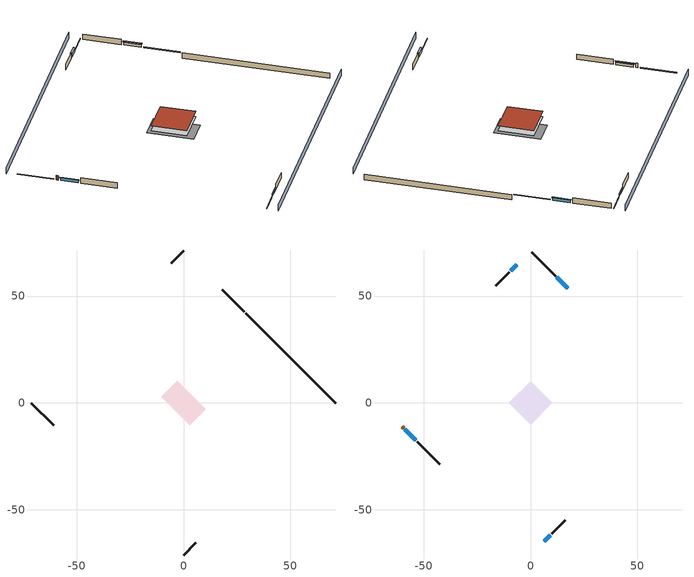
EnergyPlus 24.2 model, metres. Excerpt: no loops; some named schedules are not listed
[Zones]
basement - unconditioned
 floor foundation (Slab1 construction): -10.5,2.99 -2.99,10.5 10.5,-2.99 2.99,-10.5 z-2.13
 wall outside (RimJoist1 construction): 28.43,42.64 18.02,53.05 z0.3:0.61
 wall outside (RimJoist2 construction): 0,-71.07 5.78,-65.3 z0.3:0.61
 wall outside (RimJoist3 construction): -71.07,0 -60.66,-10.41 z0.3:0.61
 wall outside (RimJoist4 construction): 0,71.07 -5.78,65.3 z0.3:0.61
 wall foundation (FoundationWall1 construction): 71.07,0 29.09,41.98 z-2.13:0.3
conditioned space
 floor to basement - unconditioned (Floor1 construction): -10.06,0 0,10.06 10.06,0 0,-10.06 z0.3
 wall outside (AdiabaticWallConstruction 1): -60.01,-11.07 -59.36,-11.71 z0.3:2.34
 wall outside (AdiabaticWallConstruction): 17.37,53.71 12.38,58.69 / -58.7,-12.37 -53.72,-17.35 z0.3:1.49; 6.43,-64.64 9.35,-61.72 / -6.43,64.64 -9.35,61.72 z0.3:1.43
 wall outside (Wall1 construction): 11.72,59.35 0.66,70.42 z0.3:2.74
 wall outside (Wall2 construction): 10.01,-61.07 16.16,-54.92 z0.3:2.74
 wall outside (Wall3 construction): -53.06,-18.01 -42.53,-28.54 z0.3:2.74
 wall outside (Wall4 construction): -10.01,61.07 -16.16,54.92 z0.3:2.74
 window (WindowConstruction): 17.37,53.71 12.38,58.69 z0.3:1.49
 window (WindowConstruction 1): 6.43,-64.64 9.35,-61.72 z0.3:1.43
 window (WindowConstruction 2): -58.7,-12.37 -53.72,-17.35 z0.3:1.49
 window (WindowConstruction 3): -6.43,64.64 -9.35,61.72 z0.3:1.43
 door (Door): -60.01,-11.07 -59.36,-11.71 z0.3:2.34
 roof outside (Roof1 construction): 0,10.06 -10.06,0 0,-10.06 10.06,0 z2.74
shading: 3.23,-74.31 74.31,-3.23 / -3.23,74.31 -74.31,3.23 z0:2.74; 12.17,58.91 17.58,53.49 18.01,53.92 12.6,59.34 z1.8; 9.57,-61.51 6.22,-64.86 6.65,-65.29 10,-61.94 z1.74; -53.5,-17.57 -58.92,-12.15 -59.35,-12.59 -53.93,-18 z1.8; -9.57,61.51 -6.22,64.86 -6.65,65.29 -10,61.94 z1.74
[Building]
Building 1: Terrain=Suburbs
[Site:Location]
Portland Intl Arpt_OR: Latitude {deg}=45.59; Longitude {deg}=-122.6; Time Zone {hr}=-8; Elevation {m}=33; Keep Site Location Information=Yes
[Site:GroundTemperature:Shallow]
10.2558, 8.96328, 8.85977, 9.47314, 11.9355, 14.3863, 16.5111, 17.8571, 17.9714, 16.8767, 14.8061, 12.4304
[Site:WaterMainsTemperature]
Calculation Method=Schedule; Temperature Schedule=mains temperature schedule
[Material] Roughness=Rough; Thermal Absorptance=0.9
Name | Thickness {m} | Conductivity {W/m-K} | Density {kg/m3} | Specific Heat {J/kg-K} | Solar Absorptance | Visible Absorptance
asphalt or fiberglass shingles | 0.00635 | 0.162714 | 1121.4 | 1465.45 | 0.85 | 0.85
concrete 4.0 in. | 0.1016 | 1.803125 | 2242.8 | 837.4 | 0.7 | 0.7
concrete 8.0 in. | 0.2032 | 1.803125 | 2242.8 | 837.4 | 0.7 | 0.7
door material | 0.04445 | 0.0612267 | 512.64 | 1214.23 | 0.7 | 0.7
floor covering | 0.0127 | 0.0433444 | 54.468 | 1339.84 | 0.6 | 0.6
floor stud and cavity | 0.1397 | 0.923637 | 92.3553 | 1139.71 | 0.7 | 0.7
furniture material basement - unconditioned 1; furniture material conditioned space 1 | 0.1524 | 0.115458 | 640.8 | 1214.23 | 0.6 | 0.6
gypsum board | 0.0127 | 0.160291 | 801 | 837.4 | 0.6 | 0.6
osb sheathing 0.5 in. | 0.0127 | 0.115458 | 512.64 | 1214.23 | 0.7 | 0.7
osb sheathing 0.75 in. | 0.01905 | 0.115458 | 512.64 | 1214.23 | 0.7 | 0.7
rim joist stud and cavity | 0.0508 | 0.178688 | 50.32683 | 1063.81 | 0.6 | 0.6
roof rigid ins | 0.103632 | 0.029427 | 32.04 | 1214.23 | 0.7 | 0.7
roof stud and cavity | 0.2032 | 0.161866 | 78.34581 | 1123.46 | 0.7 | 0.7
wall rigid ins | 0.512978 | 0.029427 | 32.04 | 1214.23 | 0.7 | 0.7
wall stud and cavity | 0.1397 | 0.550994 | 139.0536 | 1170.24 | 0.7 | 0.7
wall stud and cavity 1 | 0.0889 | 0.380278 | 52.3479 | 1209.89 | 0.7 | 0.7
wall stud and cavity 2 | 0.0889 | 0.391764 | 83.0341 | 1211.67 | 0.7 | 0.7
wood siding | 0.0254 | 0.102417 | 544.68 | 1172.36 | 0.85 | 0.85
wood siding 1; wood siding 2 | 0.0254 | 0.102417 | 544.68 | 1172.36 | 0.7 | 0.7
[WindowMaterial:SimpleGlazingSystem]
WindowMaterial: U-Factor {W/m2-K}=4.76952; Solar Heat Gain Coefficient=0.63
[Construction]
AdiabaticWallConstruction: wood siding 1, wall rigid ins, wall stud and cavity 1, gypsum board
AdiabaticWallConstruction 1: wood siding 2, wall rigid ins, wall stud and cavity 1, gypsum board
Door: door material
Floor1 construction: floor stud and cavity, osb sheathing 0.75 in., floor covering
FoundationWall1 construction: concrete 8.0 in.
furniture construction basement - unconditioned 1: furniture material basement - unconditioned 1
furniture construction conditioned space 1: furniture material conditioned space 1
PartitionWallConstruction: gypsum board, wall stud and cavity 2, gypsum board
RimJoist1 construction; RimJoist2 construction; RimJoist3 construction; RimJoist4 construction: wood siding, rim joist stud and cavity
Roof1 construction: asphalt or fiberglass shingles, roof rigid ins, osb sheathing 0.75 in., roof stud and cavity, gypsum board
Slab1 construction: concrete 4.0 in.
Wall1 construction; Wall2 construction; Wall3 construction; Wall4 construction: wood siding, osb sheathing 0.5 in., wall stud and cavity, gypsum board
WindowConstruction; WindowConstruction 1; WindowConstruction 2; WindowConstruction 3: WindowMaterial
[Zone] Multiplier=1; Volume {m3}=493.619; Part of Total Floor Area=Yes
basement - unconditioned; conditioned space
[Space] Volume {m3}=493.619
Name | Zone
basement - unconditioned 1 | basement - unconditioned
conditioned space 1 | conditioned space
[SurfaceProperty:ExposedFoundationPerimeter]
Slab1: Exposed Perimeter Calculation Method=TotalExposedPerimeter; Total Exposed Perimeter {m}=59.37504
[InternalMass]
Name | Construction | Zone or ZoneList | Space or SpaceList | Surface Area {m2}
furniture mass basement - unconditioned 1 | furniture construction basement - unconditioned 1 | basement - unconditioned | basement - unconditioned 1 | 80.97429
furniture mass conditioned space 1 | furniture construction conditioned space 1 | conditioned space | conditioned space 1 | 80.97429
partition wall mass | PartitionWallConstruction | conditioned space | conditioned space 1 | 202.436
[ElectricEquipment] Design Level Calculation Method=EquipmentLevel; Fraction Latent=0
Name | Zone or ZoneList or Space or SpaceList | Schedule | Design Level {W} | Fraction Radiant | Fraction Lost
freezer | basement - unconditioned 1 | freezer schedule | 194.914 | 0.6 | 0
clothes dryer | conditioned space 1 | clothes dryer schedule | 0 | 0 | 1
clothes washer | conditioned space 1 | clothes washer schedule | 0 | 0 | 1
cooking range | conditioned space 1 | cooking range schedule | 0 | 0 | 1
dishwasher | conditioned space 1 | dishwasher schedule | 0 | 0 | 1
fridge | conditioned space 1 | fridge schedule | 51.9007 | 0.6 | 0
mech vent house fan | conditioned space 1 | mech vent house fan schedule | 0 | 0 | 1
mech vent house fan cfis | conditioned space 1 | mech vent house fan cfis schedule | 0 | 0 | 0
whole house fan | conditioned space 1 | Always On Discrete | 0 | 0 | 1
[ZoneInfiltration:DesignFlowRate] Schedule=Always On Discrete
Name | Zone or ZoneList or Space or SpaceList | Design Flow Rate Calculation Method | Air Changes per Hour {1/hr} | Constant Term Coefficient | Temperature Term Coefficient | Velocity Term Coefficient | Velocity Squared Term Coefficient | Design Flow Rate {m3/s}
infil basement - unconditioned 1 | basement - unconditioned 1 | AirChanges/Hour | 0.1 | 1 | 0 | 0 | 0
infil flow; natural vent flow; whole house fan flow | conditioned space 1 | Flow/Zone |  |  |  |  |  | 0
[SurfaceProperty:IncidentSolarMultiplier] Incident Solar Multiplier=1; Incident Solar Multiplier Schedule=trans schedule winter=0.85 summer=0.7
Window1; Window2; Window3; Window4
[OtherEquipment] Zone or ZoneList or Space or SpaceList=conditioned space 1; Design Level Calculation Method=EquipmentLevel
Name | Fuel Type | Schedule | Design Level {W} | Fraction Latent | Fraction Radiant | Fraction Lost
clothes dryer 1 | Electricity | clothes dryer schedule | 0 | 0 | 0 | 1
cooking range 1 | Electricity | cooking range schedule | 0 | 0 | 0 | 1
general water use latent | None | general water use schedule | 0 | 1 | 0 | 0
general water use sensible | None | general water use schedule | 0 | 0 | 0.6 | 0
mech vent house fan latent load; water heater lat | None | Always On Discrete | 0 | 1 | 0 | 0
mech vent house fan sensible load; water heater sens | None | Always On Discrete | 0 | 0 | 0 | 0
water heater energy adjustment1 | Electricity | Always On Discrete | 0.01 | 0 | 0 | 1
[Foundation:Kiva]
Foundation Kiva 1: Initial Indoor Air Temperature {C}=9.52053; Wall Height Above Grade {m}=0.3048; Wall Depth Below Slab {m}=0.2032
[Foundation:Kiva:Settings]
Soil Conductivity {W/m-K}=2.4234; Soil Density {kg/m3}=1842.3; Soil Specific Heat {J/kg-K}=418.7; Ground Solar Absorptivity=0.9; Ground Thermal Absorptivity=0.9; Ground Surface Roughness {m}=0.03; Far-Field Width {m}=40; Deep-Ground Boundary Condition=ZeroFlux; Deep-Ground Depth {m}=40; Minimum Cell Dimension {m}=0.2; Maximum Cell Growth Coefficient=3; Simulation Timestep=Timestep
[EnergyManagementSystem:GlobalVariable]
infil_program_Qfan
infil_program_Qinf
natural_vent_program_Qnv
natural_vent_program_Qwhf
[EnergyManagementSystem:Sensor]
Name | Output:Variable or Output:Meter Index Key | Output:Variable or Output:Meter
airflow_gain | infil flow | Infiltration Sensible Heat Gain Energy
airflow_gain_1 | natural vent flow | Infiltration Sensible Heat Gain Energy
airflow_gain_2 | whole house fan flow | Infiltration Sensible Heat Gain Energy
airflow_loss | infil flow | Infiltration Sensible Heat Loss Energy
airflow_loss_1 | natural vent flow | Infiltration Sensible Heat Loss Energy
airflow_loss_2 | whole house fan flow | Infiltration Sensible Heat Loss Energy
clg_load_cond |  | Cooling:EnergyTransfer:Zone:CONDITIONED SPACE
clg_sp_s; clg_sp_s_1 | cooling setpoint | Schedule Value
cool_season | cooling season schedule | Schedule Value
htg_load_cond |  | Heating:EnergyTransfer:Zone:CONDITIONED SPACE
htg_sp_s; htg_sp_s_1 | heating setpoint | Schedule Value
ig_ee_conv | clothes dryer | Electric Equipment Convective Heating Energy
ig_ee_conv_2 | cooking range | Electric Equipment Convective Heating Energy
ig_ee_conv_4 | fridge | Electric Equipment Convective Heating Energy
ig_ee_conv_5 | whole house fan | Electric Equipment Convective Heating Energy
ig_ee_rad | clothes dryer | Electric Equipment Radiant Heating Energy
ig_ee_rad_2 | cooking range | Electric Equipment Radiant Heating Energy
ig_ee_rad_4 | fridge | Electric Equipment Radiant Heating Energy
ig_ee_rad_5 | whole house fan | Electric Equipment Radiant Heating Energy
ig_oe_conv | clothes dryer 1 | Other Equipment Convective Heating Energy
ig_oe_conv_1 | cooking range 1 | Other Equipment Convective Heating Energy
ig_oe_conv_2 | general water use latent | Other Equipment Convective Heating Energy
ig_oe_conv_3 | general water use sensible | Other Equipment Convective Heating Energy
ig_oe_conv_4 | water heater energy adjustment1 | Other Equipment Convective Heating Energy
ig_oe_conv_5 | water heater lat | Other Equipment Convective Heating Energy
ig_oe_conv_6 | water heater sens | Other Equipment Convective Heating Energy
ig_oe_rad | clothes dryer 1 | Other Equipment Radiant Heating Energy
ig_oe_rad_1 | cooking range 1 | Other Equipment Radiant Heating Energy
ig_oe_rad_2 | general water use latent | Other Equipment Radiant Heating Energy
ig_oe_rad_3 | general water use sensible | Other Equipment Radiant Heating Energy
ig_oe_rad_4 | water heater energy adjustment1 | Other Equipment Radiant Heating Energy
ig_oe_rad_5 | water heater lat | Other Equipment Radiant Heating Energy
ig_oe_rad_6 | water heater sens | Other Equipment Radiant Heating Energy
im_conv | furniture mass conditioned space 1 | Surface Inside Face Convection Heat Gain Energy
im_conv_1 | partition wall mass | Surface Inside Face Convection Heat Gain Energy
im_ig | furniture mass conditioned space 1 | Surface Inside Face Internal Gains Radiation Heat Gain Energy
im_ig_1 | partition wall mass | Surface Inside Face Internal Gains Radiation Heat Gain Energy
im_lgt | furniture mass conditioned space 1 | Surface Inside Face Lights Radiation Heat Gain Energy
im_lgt_1 | partition wall mass | Surface Inside Face Lights Radiation Heat Gain Energy
im_sol | furniture mass conditioned space 1 | Surface Inside Face Solar Radiation Heat Gain Energy
im_sol_1 | partition wall mass | Surface Inside Face Solar Radiation Heat Gain Energy
im_surf | furniture mass conditioned space 1 | Surface Inside Face Net Surface Thermal Radiation Heat Gain Energy
im_surf_1 | partition wall mass | Surface Inside Face Net Surface Thermal Radiation Heat Gain Energy
mv_conv | mech vent house fan | Electric Equipment Convective Heating Energy
mv_conv_1 | mech vent house fan cfis | Electric Equipment Convective Heating Energy
mv_conv_2 | mech vent house fan latent load | Other Equipment Convective Heating Energy
mv_conv_3 | mech vent house fan sensible load | Other Equipment Convective Heating Energy
mv_rad | mech vent house fan | Electric Equipment Radiant Heating Energy
mv_rad_1 | mech vent house fan cfis | Electric Equipment Radiant Heating Energy
mv_rad_2 | mech vent house fan latent load | Other Equipment Radiant Heating Energy
mv_rad_3 | mech vent house fan sensible load | Other Equipment Radiant Heating Energy
natural_vent_s | natural vent schedule | Schedule Value
out_pb_s |  | Site Outdoor Air Barometric Pressure
out_wt_s |  | Site Outdoor Air Humidity Ratio
site_vw_s |  | Site Wind Speed
ss_back_out | Window1 | Surface Window Shortwave from Zone Back Out Window Heat Transfer Rate
ss_back_out_1 | Window2 | Surface Window Shortwave from Zone Back Out Window Heat Transfer Rate
ss_back_out_2 | Window3 | Surface Window Shortwave from Zone Back Out Window Heat Transfer Rate
ss_back_out_3 | Window4 | Surface Window Shortwave from Zone Back Out Window Heat Transfer Rate
ss_conv | Door1 | Surface Inside Face Convection Heat Gain Energy
ss_conv_1 | Window1 | Surface Inside Face Convection Heat Gain Energy
ss_conv_2 | Window2 | Surface Inside Face Convection Heat Gain Energy
ss_conv_3 | Window3 | Surface Inside Face Convection Heat Gain Energy
ss_conv_4 | Window4 | Surface Inside Face Convection Heat Gain Energy
ss_ig | Door1 | Surface Inside Face Internal Gains Radiation Heat Gain Energy
ss_ig_1 | Window1 | Surface Inside Face Internal Gains Radiation Heat Gain Energy
ss_ig_2 | Window2 | Surface Inside Face Internal Gains Radiation Heat Gain Energy
ss_ig_3 | Window3 | Surface Inside Face Internal Gains Radiation Heat Gain Energy
ss_ig_4 | Window4 | Surface Inside Face Internal Gains Radiation Heat Gain Energy
ss_lgt | Door1 | Surface Inside Face Lights Radiation Heat Gain Energy
ss_sol | Door1 | Surface Inside Face Solar Radiation Heat Gain Energy
ss_surf | Door1 | Surface Inside Face Net Surface Thermal Radiation Heat Gain Energy
ss_surf_1 | Window1 | Surface Inside Face Net Surface Thermal Radiation Heat Gain Energy
ss_surf_2 | Window2 | Surface Inside Face Net Surface Thermal Radiation Heat Gain Energy
ss_surf_3 | Window3 | Surface Inside Face Net Surface Thermal Radiation Heat Gain Energy
ss_surf_4 | Window4 | Surface Inside Face Net Surface Thermal Radiation Heat Gain Energy
ss_trans_in | Window1 | Surface Window Transmitted Solar Radiation Rate
ss_trans_in_1 | Window2 | Surface Window Transmitted Solar Radiation Rate
ss_trans_in_2 | Window3 | Surface Window Transmitted Solar Radiation Rate
ss_trans_in_3 | Window4 | Surface Window Transmitted Solar Radiation Rate
ss_trans_out | Window1 | Surface Inside Face Initial Transmitted Diffuse Transmitted Out Window Solar Radiation Rate
ss_trans_out_1 | Window2 | Surface Inside Face Initial Transmitted Diffuse Transmitted Out Window Solar Radiation Rate
ss_trans_out_2 | Window3 | Surface Inside Face Initial Transmitted Diffuse Transmitted Out Window Solar Radiation Rate
ss_trans_out_3 | Window4 | Surface Inside Face Initial Transmitted Diffuse Transmitted Out Window Solar Radiation Rate
s_conv | Floor1 | Surface Inside Face Convection Heat Gain Energy
s_conv_1 | Roof1 | Surface Inside Face Convection Heat Gain Energy
s_conv_2 | Wall1 | Surface Inside Face Convection Heat Gain Energy
s_conv_3 | Wall2 | Surface Inside Face Convection Heat Gain Energy
s_conv_4 | Wall3 | Surface Inside Face Convection Heat Gain Energy
s_conv_5 | Wall4 | Surface Inside Face Convection Heat Gain Energy
s_ig | Floor1 | Surface Inside Face Internal Gains Radiation Heat Gain Energy
s_ig_1 | Roof1 | Surface Inside Face Internal Gains Radiation Heat Gain Energy
s_ig_2 | Wall1 | Surface Inside Face Internal Gains Radiation Heat Gain Energy
s_ig_3 | Wall2 | Surface Inside Face Internal Gains Radiation Heat Gain Energy
s_ig_4 | Wall3 | Surface Inside Face Internal Gains Radiation Heat Gain Energy
s_ig_5 | Wall4 | Surface Inside Face Internal Gains Radiation Heat Gain Energy
s_lgt | Floor1 | Surface Inside Face Lights Radiation Heat Gain Energy
s_lgt_1 | Roof1 | Surface Inside Face Lights Radiation Heat Gain Energy
s_lgt_2 | Wall1 | Surface Inside Face Lights Radiation Heat Gain Energy
s_lgt_3 | Wall2 | Surface Inside Face Lights Radiation Heat Gain Energy
s_lgt_4 | Wall3 | Surface Inside Face Lights Radiation Heat Gain Energy
s_lgt_5 | Wall4 | Surface Inside Face Lights Radiation Heat Gain Energy
s_sol | Floor1 | Surface Inside Face Solar Radiation Heat Gain Energy
s_sol_1 | Roof1 | Surface Inside Face Solar Radiation Heat Gain Energy
s_sol_2 | Wall1 | Surface Inside Face Solar Radiation Heat Gain Energy
s_sol_3 | Wall2 | Surface Inside Face Solar Radiation Heat Gain Energy
s_sol_4 | Wall3 | Surface Inside Face Solar Radiation Heat Gain Energy
s_sol_5 | Wall4 | Surface Inside Face Solar Radiation Heat Gain Energy
s_surf | Floor1 | Surface Inside Face Net Surface Thermal Radiation Heat Gain Energy
s_surf_1 | Roof1 | Surface Inside Face Net Surface Thermal Radiation Heat Gain Energy
s_surf_2 | Wall1 | Surface Inside Face Net Surface Thermal Radiation Heat Gain Energy
s_surf_3 | Wall2 | Surface Inside Face Net Surface Thermal Radiation Heat Gain Energy
s_surf_4 | Wall3 | Surface Inside Face Net Surface Thermal Radiation Heat Gain Energy
s_surf_5 | Wall4 | Surface Inside Face Net Surface Thermal Radiation Heat Gain Energy
water_heater_T_set | water heater setpoint | Schedule Value
[EnergyManagementSystem:Actuator]
Name | Actuated Component Unique | Actuated Component Type | Actuated Component Control Type
fridge_schedule_act | fridge schedule | Schedule:Constant | Schedule Value
infil_flow_act | infil flow | Zone Infiltration | Air Exchange Flow Rate
mech_vent_house_fan_cfis_act | mech vent house fan cfis | ElectricEquipment | Electricity Rate
mech_vent_house_fan_latent_load_act | mech vent house fan latent load | OtherEquipment | Power Level
mech_vent_house_fan_sensible_load_act | mech vent house fan sensible load | OtherEquipment | Power Level
natural_vent_flow_act | natural vent flow | Zone Infiltration | Air Exchange Flow Rate
water_heater_HPWHSchedOverride | water heater setpoint | Schedule:Constant | Schedule Value
water_heater_hpwh_ec_adj_act | water heater energy adjustment1 | OtherEquipment | Power Level
water_heater_lat_act | water heater lat | OtherEquipment | Power Level
water_heater_LESchedOverride | water heater BottomElementSetpoint | Schedule:Constant | Schedule Value
water_heater_sens_act | water heater sens | OtherEquipment | Power Level
water_heater_UESchedOverride | water heater TopElementSetpoint | Schedule:Constant | Schedule Value
whole_house_fan_act | whole house fan | ElectricEquipment | Electricity Rate
whole_house_fan_flow_act | whole house fan flow | Zone Infiltration | Air Exchange Flow Rate
[EnergyManagementSystem:Program]
boiler_hydronic_pump_disaggregate_program: Set boiler_hydronic_pump_primary_htg = boiler_hydronic_pump_s
boiler_hydronic_pump_power_program: Set hvac_plr = boiler_plr_s; Set pump_total_eff = boiler_hydronic_pump_rated_mfr / 1000 * 20000.0 / 81.7307692307692; Set pump_vfr = boiler_hydronic_pump_mfr_s / 1000; If pump_vfr > 0; Set boiler_hydronic_pump_pressure_rise_act = 81.7307692307692 * hvac_plr * pump_total_eff / pump_vfr; Else; Set boiler_hydronic_pump_pressure_rise_act = 0; EndIf
